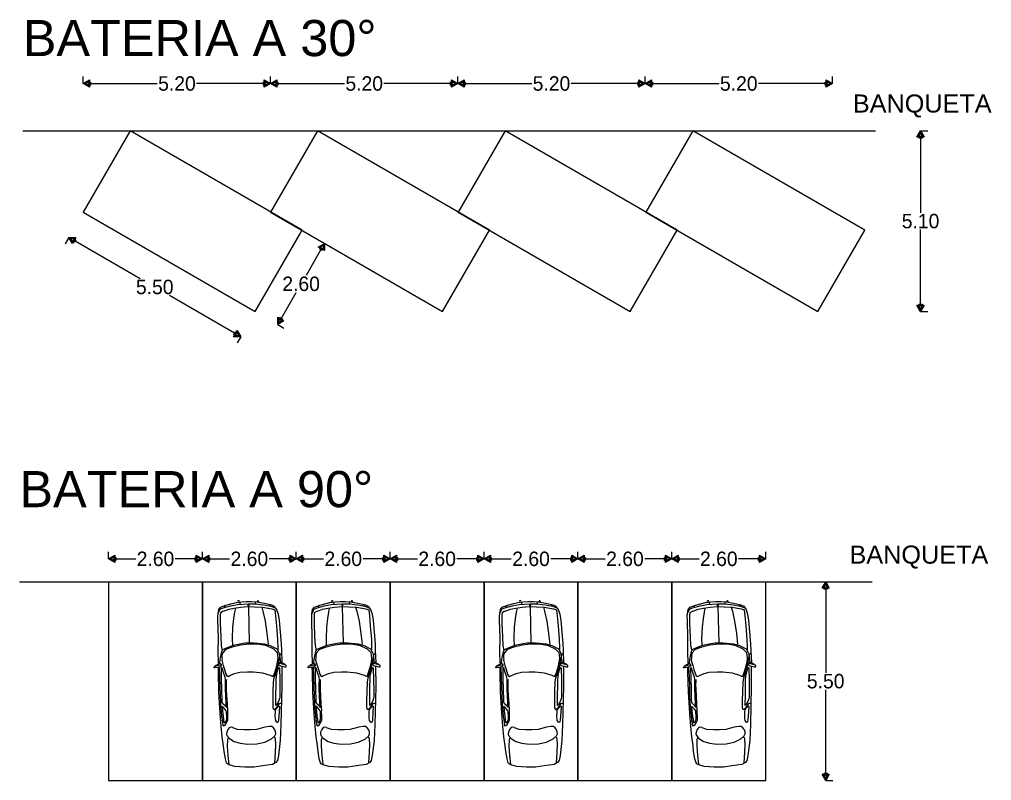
# Model space of a CAD drawing. Header units: millimetres. Extents: x 1475 to 1614, y 937 to 997.
# Drawn here: x 1552.77 to 1579.69, y 938.64 to 959.72 of the extents above; entities that cross this region are included whole.
import ezdxf

# ---------------------------------------------------------------- set-up
doc = ezdxf.new("R2010")
doc.units = ezdxf.units.MM
doc.styles.add('Century Gothic', font='GOTHIC.TTF')
doc.styles.get("Standard").update_dxf_attribs({"font": 'arial.ttf'})
doc.dimstyles.new('Mgc', dxfattribs={"dimscale": 50, "dimtxt": 0.008, "dimasz": 0.004, "dimexe": 0.004, "dimexo": 0, "dimgap": 0.0005, "dimtad": 0, "dimtih": 1, "dimtoh": 1, "dimzin": 1, "dimdsep": 46, "dimtxsty": 'Century Gothic', "dimblk": 'Flecha', "dimcen": 0, "dimclrd": 1, "dimclre": 1, "dimclrt": 256, "dimadec": 1, "dimazin": 0, "dimtfac": 1, "dimtofl": 0, "dimtmove": 0, "dimatfit": 3, "dimldrblk": 'Flecha', "dimfxl": 0, "dimfxlon": 1, "dimtolj": 1, "dimlwd": -1, "dimlwe": -1, "dimarcsym": 0})

# ---------------------------------------------------------------- blocks, each defined once
blk = doc.blocks.new('Flecha')
blk.add_hatch(color=256).paths.add_polyline_path([(-0.72, 0.05), (-1, 0.05), (-1, 0.2), (-0.87, 0.2), (-0.87, 0.5), (0, 0), (-0.87, -0.5), (-0.87, -0.2), (-1, -0.2), (-1, -0.05), (-0.72, -0.05), (-0.72, -0.24), (-0.3, 0), (-0.72, 0.24)])
blk.add_lwpolyline([(-0.72, 0.05), (-1, 0.05), (-1, 0.2), (-0.87, 0.2), (-0.87, 0.5), (0, 0), (-0.87, -0.5), (-0.87, -0.2), (-1, -0.2), (-1, -0.05), (-0.72, -0.05), (-0.72, -0.24), (-0.3, 0), (-0.72, 0.24), (-0.72, 0.05)])
blk = doc.blocks.new('*D47')
at = {"color": 1, "transparency": 16777216}
for p, q in [((1554.136, 953.68), (1554.036, 953.506)), ((1554.31, 953.58), (1556.111, 952.54)), ((1558.726, 951.03), (1556.925, 952.069)), ((1558.9, 950.93), (1558.8, 950.756))]:
    blk.add_line(p, q, dxfattribs=at)
at = {"layer": 'Defpoints', "color": 0, "transparency": 16777216}
for p in [(1554.54, 954.378), (1559.303, 951.628), (1558.9, 950.93)]:
    blk.add_point(p, dxfattribs=at)
at = {"color": 1, "transparency": 16777216, "xscale": 0.2, "yscale": 0.2, "zscale": 0.2}
for p, rotation in [((1554.136, 953.68), 150.0000000000005), ((1558.9, 950.93), 330.0000000000005)]:
    blk.add_blockref('Flecha', p, dxfattribs=dict(at, rotation=rotation))
at = {"transparency": 16777216, "insert": (1556.518, 952.305), "char_height": 0.4, "attachment_point": 5, "style": 'Century Gothic'}
blk.add_mtext('\\A1;5.50', dxfattribs=at)
blk = doc.blocks.new('*D48')
at = {"color": 1, "transparency": 16777216}
for p, q in [((1561.119, 953.34), (1560.707, 952.627)), ((1561.219, 953.514), (1561.392, 953.414)), ((1560.024, 951.443), (1560.436, 952.157)), ((1559.924, 951.27), (1560.097, 951.17))]:
    blk.add_line(p, q, dxfattribs=at)
at = {"layer": 'Defpoints', "color": 0, "transparency": 16777216}
for p in [(1560.598, 953.872), (1561.219, 953.514), (1559.303, 951.628)]:
    blk.add_point(p, dxfattribs=at)
at = {"color": 1, "transparency": 16777216, "xscale": 0.2, "yscale": 0.2, "zscale": 0.2}
for p, rotation in [((1561.219, 953.514), 59.99999999999855), ((1559.924, 951.27), 239.9999999999986)]:
    blk.add_blockref('Flecha', p, dxfattribs=dict(at, rotation=rotation))
at = {"transparency": 16777216, "insert": (1560.572, 952.392), "char_height": 0.4, "attachment_point": 5, "style": 'Century Gothic'}
blk.add_mtext('\\A1;2.60', dxfattribs=at)
blk = doc.blocks.new('*D49')
at = {"color": 1, "transparency": 16777216}
for p, q in [((1577.726, 956.63), (1577.926, 956.63)), ((1577.726, 956.43), (1577.726, 954.364)), ((1577.726, 951.828), (1577.726, 953.894)), ((1577.726, 951.628), (1577.926, 951.628))]:
    blk.add_line(p, q, dxfattribs=at)
at = {"layer": 'Defpoints', "color": 0, "transparency": 16777216}
for p in [(1571.421, 956.63), (1571.421, 951.628), (1577.726, 951.628)]:
    blk.add_point(p, dxfattribs=at)
at = {"color": 1, "transparency": 16777216, "xscale": 0.2, "yscale": 0.2, "zscale": 0.2}
for p, rotation in [((1577.726, 956.63), 90), ((1577.726, 951.628), 270)]:
    blk.add_blockref('Flecha', p, dxfattribs=dict(at, rotation=rotation))
at = {"transparency": 16777216, "insert": (1577.726, 954.129), "char_height": 0.4, "attachment_point": 5, "style": 'Century Gothic'}
blk.add_mtext('\\A1;5.10', dxfattribs=at)
blk = doc.blocks.new('*D50')
at = {"color": 1, "transparency": 16777216}
for p, q in [((1554.54, 957.939), (1554.54, 958.139)), ((1559.726, 957.939), (1559.726, 958.139)), ((1554.74, 957.939), (1556.588, 957.939)), ((1559.526, 957.939), (1557.678, 957.939))]:
    blk.add_line(p, q, dxfattribs=at)
at = {"layer": 'Defpoints', "color": 0, "transparency": 16777216}
for p in [(1559.726, 957.939), (1554.54, 954.378), (1559.726, 954.386)]:
    blk.add_point(p, dxfattribs=at)
at = {"color": 1, "transparency": 16777216, "xscale": 0.2, "yscale": 0.2, "zscale": 0.2, "rotation": 180}
blk.add_blockref('Flecha', (1554.54, 957.939), dxfattribs=at)
at = {"color": 1, "transparency": 16777216, "xscale": 0.2, "yscale": 0.2, "zscale": 0.2}
blk.add_blockref('Flecha', (1559.726, 957.939), dxfattribs=at)
at = {"transparency": 16777216, "insert": (1557.133, 957.939), "char_height": 0.4, "attachment_point": 5, "style": 'Century Gothic'}
blk.add_mtext('\\A1;5.20', dxfattribs=at)
blk = doc.blocks.new('*D51')
at = {"color": 1, "transparency": 16777216}
for p, q in [((1559.726, 957.939), (1559.726, 958.139)), ((1564.912, 957.939), (1564.912, 958.139)), ((1559.926, 957.939), (1561.774, 957.939)), ((1564.712, 957.939), (1562.864, 957.939))]:
    blk.add_line(p, q, dxfattribs=at)
at = {"layer": 'Defpoints', "color": 0, "transparency": 16777216}
for p in [(1564.912, 957.939), (1559.726, 954.378), (1564.912, 954.386)]:
    blk.add_point(p, dxfattribs=at)
at = {"color": 1, "transparency": 16777216, "xscale": 0.2, "yscale": 0.2, "zscale": 0.2, "rotation": 180}
blk.add_blockref('Flecha', (1559.726, 957.939), dxfattribs=at)
at = {"color": 1, "transparency": 16777216, "xscale": 0.2, "yscale": 0.2, "zscale": 0.2}
blk.add_blockref('Flecha', (1564.912, 957.939), dxfattribs=at)
at = {"transparency": 16777216, "insert": (1562.319, 957.939), "char_height": 0.4, "attachment_point": 5, "style": 'Century Gothic'}
blk.add_mtext('\\A1;5.20', dxfattribs=at)
blk = doc.blocks.new('*D52')
at = {"color": 1, "transparency": 16777216}
for p, q in [((1564.912, 957.939), (1564.912, 958.139)), ((1570.098, 957.939), (1570.098, 958.139)), ((1565.112, 957.939), (1566.96, 957.939)), ((1569.898, 957.939), (1568.05, 957.939))]:
    blk.add_line(p, q, dxfattribs=at)
at = {"layer": 'Defpoints', "color": 0, "transparency": 16777216}
for p in [(1570.098, 957.939), (1564.912, 954.378), (1570.098, 954.386)]:
    blk.add_point(p, dxfattribs=at)
at = {"color": 1, "transparency": 16777216, "xscale": 0.2, "yscale": 0.2, "zscale": 0.2, "rotation": 180}
blk.add_blockref('Flecha', (1564.912, 957.939), dxfattribs=at)
at = {"color": 1, "transparency": 16777216, "xscale": 0.2, "yscale": 0.2, "zscale": 0.2}
blk.add_blockref('Flecha', (1570.098, 957.939), dxfattribs=at)
at = {"transparency": 16777216, "insert": (1567.505, 957.939), "char_height": 0.4, "attachment_point": 5, "style": 'Century Gothic'}
blk.add_mtext('\\A1;5.20', dxfattribs=at)
blk = doc.blocks.new('*D53')
at = {"color": 1, "transparency": 16777216}
for p, q in [((1570.098, 957.939), (1570.098, 958.139)), ((1575.284, 957.939), (1575.284, 958.139)), ((1570.298, 957.939), (1572.147, 957.939)), ((1575.084, 957.939), (1573.236, 957.939))]:
    blk.add_line(p, q, dxfattribs=at)
at = {"layer": 'Defpoints', "color": 0, "transparency": 16777216}
for p in [(1575.284, 957.939), (1570.098, 954.378), (1575.284, 954.386)]:
    blk.add_point(p, dxfattribs=at)
at = {"color": 1, "transparency": 16777216, "xscale": 0.2, "yscale": 0.2, "zscale": 0.2, "rotation": 180}
blk.add_blockref('Flecha', (1570.098, 957.939), dxfattribs=at)
at = {"color": 1, "transparency": 16777216, "xscale": 0.2, "yscale": 0.2, "zscale": 0.2}
blk.add_blockref('Flecha', (1575.284, 957.939), dxfattribs=at)
at = {"transparency": 16777216, "insert": (1572.691, 957.939), "char_height": 0.4, "attachment_point": 5, "style": 'Century Gothic'}
blk.add_mtext('\\A1;5.20', dxfattribs=at)
blk = doc.blocks.new('*D72')
at = {"color": 1, "transparency": 16777216}
for p, q in [((1555.239, 944.776), (1555.239, 944.976)), ((1557.839, 944.776), (1557.839, 944.976)), ((1555.439, 944.776), (1555.992, 944.776)), ((1557.639, 944.776), (1557.087, 944.776))]:
    blk.add_line(p, q, dxfattribs=at)
at = {"layer": 'Defpoints', "color": 0, "transparency": 16777216}
for p in [(1557.839, 944.776), (1555.239, 944.139), (1557.839, 944.139)]:
    blk.add_point(p, dxfattribs=at)
at = {"color": 1, "transparency": 16777216, "xscale": 0.2, "yscale": 0.2, "zscale": 0.2, "rotation": 180}
blk.add_blockref('Flecha', (1555.239, 944.776), dxfattribs=at)
at = {"color": 1, "transparency": 16777216, "xscale": 0.2, "yscale": 0.2, "zscale": 0.2}
blk.add_blockref('Flecha', (1557.839, 944.776), dxfattribs=at)
at = {"transparency": 16777216, "insert": (1556.539, 944.776), "char_height": 0.4, "attachment_point": 5, "style": 'Century Gothic'}
blk.add_mtext('\\A1;2.60', dxfattribs=at)
blk = doc.blocks.new('*D73')
at = {"color": 1, "transparency": 16777216}
for p, q in [((1557.839, 944.776), (1557.839, 944.976)), ((1560.439, 944.776), (1560.439, 944.976)), ((1558.039, 944.776), (1558.592, 944.776)), ((1560.239, 944.776), (1559.687, 944.776))]:
    blk.add_line(p, q, dxfattribs=at)
at = {"layer": 'Defpoints', "color": 0, "transparency": 16777216}
for p in [(1560.439, 944.776), (1557.839, 944.139), (1560.439, 944.139)]:
    blk.add_point(p, dxfattribs=at)
at = {"color": 1, "transparency": 16777216, "xscale": 0.2, "yscale": 0.2, "zscale": 0.2, "rotation": 180}
blk.add_blockref('Flecha', (1557.839, 944.776), dxfattribs=at)
at = {"color": 1, "transparency": 16777216, "xscale": 0.2, "yscale": 0.2, "zscale": 0.2}
blk.add_blockref('Flecha', (1560.439, 944.776), dxfattribs=at)
at = {"transparency": 16777216, "insert": (1559.139, 944.776), "char_height": 0.4, "attachment_point": 5, "style": 'Century Gothic'}
blk.add_mtext('\\A1;2.60', dxfattribs=at)
blk = doc.blocks.new('*D74')
at = {"color": 1, "transparency": 16777216}
for p, q in [((1560.439, 944.776), (1560.439, 944.976)), ((1563.039, 944.776), (1563.039, 944.976)), ((1560.639, 944.776), (1561.192, 944.776)), ((1562.839, 944.776), (1562.287, 944.776))]:
    blk.add_line(p, q, dxfattribs=at)
at = {"layer": 'Defpoints', "color": 0, "transparency": 16777216}
for p in [(1563.039, 944.776), (1560.439, 944.139), (1563.039, 944.139)]:
    blk.add_point(p, dxfattribs=at)
at = {"color": 1, "transparency": 16777216, "xscale": 0.2, "yscale": 0.2, "zscale": 0.2, "rotation": 180}
blk.add_blockref('Flecha', (1560.439, 944.776), dxfattribs=at)
at = {"color": 1, "transparency": 16777216, "xscale": 0.2, "yscale": 0.2, "zscale": 0.2}
blk.add_blockref('Flecha', (1563.039, 944.776), dxfattribs=at)
at = {"transparency": 16777216, "insert": (1561.739, 944.776), "char_height": 0.4, "attachment_point": 5, "style": 'Century Gothic'}
blk.add_mtext('\\A1;2.60', dxfattribs=at)
blk = doc.blocks.new('*D75')
at = {"color": 1, "transparency": 16777216}
for p, q in [((1563.039, 944.776), (1563.039, 944.976)), ((1565.639, 944.776), (1565.639, 944.976)), ((1563.239, 944.776), (1563.792, 944.776)), ((1565.439, 944.776), (1564.887, 944.776))]:
    blk.add_line(p, q, dxfattribs=at)
at = {"layer": 'Defpoints', "color": 0, "transparency": 16777216}
for p in [(1565.639, 944.776), (1563.039, 944.139), (1565.639, 944.139)]:
    blk.add_point(p, dxfattribs=at)
at = {"color": 1, "transparency": 16777216, "xscale": 0.2, "yscale": 0.2, "zscale": 0.2, "rotation": 180}
blk.add_blockref('Flecha', (1563.039, 944.776), dxfattribs=at)
at = {"color": 1, "transparency": 16777216, "xscale": 0.2, "yscale": 0.2, "zscale": 0.2}
blk.add_blockref('Flecha', (1565.639, 944.776), dxfattribs=at)
at = {"transparency": 16777216, "insert": (1564.339, 944.776), "char_height": 0.4, "attachment_point": 5, "style": 'Century Gothic'}
blk.add_mtext('\\A1;2.60', dxfattribs=at)
blk = doc.blocks.new('*D76')
at = {"color": 1, "transparency": 16777216}
for p, q in [((1565.639, 944.776), (1565.639, 944.976)), ((1568.239, 944.776), (1568.239, 944.976)), ((1565.839, 944.776), (1566.392, 944.776)), ((1568.039, 944.776), (1567.487, 944.776))]:
    blk.add_line(p, q, dxfattribs=at)
at = {"layer": 'Defpoints', "color": 0, "transparency": 16777216}
for p in [(1568.239, 944.776), (1565.639, 944.139), (1568.239, 944.139)]:
    blk.add_point(p, dxfattribs=at)
at = {"color": 1, "transparency": 16777216, "xscale": 0.2, "yscale": 0.2, "zscale": 0.2, "rotation": 180}
blk.add_blockref('Flecha', (1565.639, 944.776), dxfattribs=at)
at = {"color": 1, "transparency": 16777216, "xscale": 0.2, "yscale": 0.2, "zscale": 0.2}
blk.add_blockref('Flecha', (1568.239, 944.776), dxfattribs=at)
at = {"transparency": 16777216, "insert": (1566.939, 944.776), "char_height": 0.4, "attachment_point": 5, "style": 'Century Gothic'}
blk.add_mtext('\\A1;2.60', dxfattribs=at)
blk = doc.blocks.new('*D77')
at = {"color": 1, "transparency": 16777216}
for p, q in [((1568.239, 944.776), (1568.239, 944.976)), ((1570.839, 944.776), (1570.839, 944.976)), ((1568.439, 944.776), (1568.992, 944.776)), ((1570.639, 944.776), (1570.087, 944.776))]:
    blk.add_line(p, q, dxfattribs=at)
at = {"layer": 'Defpoints', "color": 0, "transparency": 16777216}
for p in [(1570.839, 944.776), (1568.239, 944.139), (1570.839, 944.139)]:
    blk.add_point(p, dxfattribs=at)
at = {"color": 1, "transparency": 16777216, "xscale": 0.2, "yscale": 0.2, "zscale": 0.2, "rotation": 180}
blk.add_blockref('Flecha', (1568.239, 944.776), dxfattribs=at)
at = {"color": 1, "transparency": 16777216, "xscale": 0.2, "yscale": 0.2, "zscale": 0.2}
blk.add_blockref('Flecha', (1570.839, 944.776), dxfattribs=at)
at = {"transparency": 16777216, "insert": (1569.539, 944.776), "char_height": 0.4, "attachment_point": 5, "style": 'Century Gothic'}
blk.add_mtext('\\A1;2.60', dxfattribs=at)
blk = doc.blocks.new('*D78')
at = {"color": 1, "transparency": 16777216}
for p, q in [((1570.839, 944.776), (1570.839, 944.976)), ((1573.439, 944.776), (1573.439, 944.976)), ((1571.039, 944.776), (1571.592, 944.776)), ((1573.239, 944.776), (1572.687, 944.776))]:
    blk.add_line(p, q, dxfattribs=at)
at = {"layer": 'Defpoints', "color": 0, "transparency": 16777216}
for p in [(1573.439, 944.776), (1570.839, 944.139), (1573.439, 944.139)]:
    blk.add_point(p, dxfattribs=at)
at = {"color": 1, "transparency": 16777216, "xscale": 0.2, "yscale": 0.2, "zscale": 0.2, "rotation": 180}
blk.add_blockref('Flecha', (1570.839, 944.776), dxfattribs=at)
at = {"color": 1, "transparency": 16777216, "xscale": 0.2, "yscale": 0.2, "zscale": 0.2}
blk.add_blockref('Flecha', (1573.439, 944.776), dxfattribs=at)
at = {"transparency": 16777216, "insert": (1572.139, 944.776), "char_height": 0.4, "attachment_point": 5, "style": 'Century Gothic'}
blk.add_mtext('\\A1;2.60', dxfattribs=at)
blk = doc.blocks.new('*D79')
at = {"color": 1, "transparency": 16777216}
for p, q in [((1575.098, 944.139), (1575.298, 944.139)), ((1575.098, 943.939), (1575.098, 941.624)), ((1575.098, 938.839), (1575.098, 941.154)), ((1575.098, 938.639), (1575.298, 938.639))]:
    blk.add_line(p, q, dxfattribs=at)
at = {"layer": 'Defpoints', "color": 0, "transparency": 16777216}
for p in [(1573.439, 944.139), (1573.439, 938.639), (1575.098, 938.639)]:
    blk.add_point(p, dxfattribs=at)
at = {"color": 1, "transparency": 16777216, "xscale": 0.2, "yscale": 0.2, "zscale": 0.2}
for p, rotation in [((1575.098, 944.139), 90), ((1575.098, 938.639), 270)]:
    blk.add_blockref('Flecha', p, dxfattribs=dict(at, rotation=rotation))
at = {"transparency": 16777216, "insert": (1575.098, 941.389), "char_height": 0.4, "attachment_point": 5, "style": 'Century Gothic'}
blk.add_mtext('\\A1;5.50', dxfattribs=at)

msp = doc.modelspace()

# ---------------------------------------------------------------- linework, layer by layer
for p, q in [((1552.864, 956.63), (1576.482, 956.63)), ((1555.84, 956.63), (1554.54, 954.378)), ((1560.603, 953.88), (1555.84, 956.63)), ((1561.021, 956.63), (1559.721, 954.378)), ((1565.785, 953.88), (1561.021, 956.63)), ((1566.221, 956.63), (1564.921, 954.378)), ((1570.985, 953.88), (1566.221, 956.63)), ((1571.421, 956.63), (1570.121, 954.378)), ((1576.185, 953.88), (1571.421, 956.63)), ((1554.54, 954.378), (1559.303, 951.628)), ((1559.721, 954.378), (1564.485, 951.628)), ((1564.921, 954.378), (1569.685, 951.628)), ((1570.121, 954.378), (1574.885, 951.628)), ((1559.303, 951.628), (1560.603, 953.88)), ((1564.485, 951.628), (1565.785, 953.88)), ((1569.685, 951.628), (1570.985, 953.88)), ((1574.885, 951.628), (1576.185, 953.88)), ((1552.771, 944.139), (1576.389, 944.139)), ((1555.239, 944.139), (1555.239, 938.639)), ((1557.839, 938.639), (1557.839, 944.139)), ((1557.839, 944.139), (1557.839, 938.639)), ((1560.439, 938.639), (1560.439, 944.139)), ((1560.439, 944.139), (1560.439, 938.639)), ((1563.039, 938.639), (1563.039, 944.139)), ((1563.039, 944.139), (1563.039, 938.639)), ((1565.639, 938.639), (1565.639, 944.139)), ((1565.639, 944.139), (1565.639, 938.639)), ((1568.239, 938.639), (1568.239, 944.139)), ((1568.239, 944.139), (1568.239, 938.639)), ((1570.839, 938.639), (1570.839, 944.139)), ((1570.839, 944.139), (1570.839, 938.639)), ((1573.439, 938.639), (1573.439, 944.139)), ((1555.239, 938.639), (1557.839, 938.639)), ((1557.839, 938.639), (1560.439, 938.639)), ((1560.439, 938.639), (1563.039, 938.639)), ((1563.039, 938.639), (1565.639, 938.639)), ((1565.639, 938.639), (1568.239, 938.639)), ((1568.239, 938.639), (1570.839, 938.639)), ((1570.839, 938.639), (1573.439, 938.639))]:
    msp.add_line(p, q)
at = {"color": 0, "linetype": 'ByBlock'}
for points in [[(1558.287, 941.888), (1558.279, 942.206), (1558.28, 942.599), (1558.268, 943.075), (1558.265, 943.183), (1558.273, 943.267), (1558.291, 943.376), (1558.341, 943.436), (1558.491, 943.494), (1558.665, 943.542), (1558.771, 943.573), (1558.919, 943.587), (1559.053, 943.596), (1559.201, 943.594), (1559.342, 943.587), (1559.544, 943.548), (1559.753, 943.503), (1559.828, 943.467), (1559.862, 943.429)], [(1558.861, 943.596), (1558.854, 943.613), (1558.834, 943.623), (1558.821, 943.612), (1558.808, 943.595)], [(1558.879, 943.57), (1558.873, 943.526)], [(1559.302, 943.575), (1559.309, 943.542)], [(1559.402, 943.583), (1559.395, 943.604), (1559.381, 943.615), (1559.368, 943.615), (1559.361, 943.604), (1559.355, 943.587)], [(1560.887, 941.888), (1560.879, 942.206), (1560.88, 942.599), (1560.868, 943.075), (1560.865, 943.183), (1560.873, 943.267), (1560.891, 943.376), (1560.941, 943.436), (1561.091, 943.494), (1561.265, 943.542), (1561.371, 943.573), (1561.519, 943.587), (1561.653, 943.596), (1561.801, 943.594), (1561.942, 943.587), (1562.144, 943.548), (1562.353, 943.503), (1562.428, 943.467), (1562.462, 943.429)], [(1561.461, 943.596), (1561.454, 943.613), (1561.434, 943.623), (1561.421, 943.612), (1561.408, 943.595)], [(1561.479, 943.57), (1561.473, 943.526)], [(1561.902, 943.575), (1561.909, 943.542)], [(1562.002, 943.583), (1561.995, 943.604), (1561.981, 943.615), (1561.968, 943.615), (1561.961, 943.604), (1561.955, 943.587)], [(1566.087, 941.888), (1566.079, 942.206), (1566.08, 942.599), (1566.068, 943.075), (1566.065, 943.183), (1566.073, 943.267), (1566.091, 943.376), (1566.141, 943.436), (1566.291, 943.494), (1566.465, 943.542), (1566.571, 943.573), (1566.719, 943.587), (1566.853, 943.596), (1567.001, 943.594), (1567.142, 943.587), (1567.344, 943.548), (1567.553, 943.503), (1567.628, 943.467), (1567.662, 943.429)], [(1566.661, 943.596), (1566.654, 943.613), (1566.634, 943.623), (1566.621, 943.612), (1566.608, 943.595)], [(1566.679, 943.57), (1566.673, 943.526)], [(1567.102, 943.575), (1567.109, 943.542)], [(1567.202, 943.583), (1567.195, 943.604), (1567.181, 943.615), (1567.168, 943.615), (1567.161, 943.604), (1567.155, 943.587)], [(1571.287, 941.888), (1571.279, 942.206), (1571.28, 942.599), (1571.268, 943.075), (1571.265, 943.183), (1571.273, 943.267), (1571.291, 943.376), (1571.341, 943.436), (1571.491, 943.494), (1571.665, 943.542), (1571.771, 943.573), (1571.919, 943.587), (1572.053, 943.596), (1572.201, 943.594), (1572.342, 943.587), (1572.544, 943.548), (1572.753, 943.503), (1572.828, 943.467), (1572.862, 943.429)], [(1571.861, 943.596), (1571.854, 943.613), (1571.834, 943.623), (1571.821, 943.612), (1571.808, 943.595)], [(1571.879, 943.57), (1571.873, 943.526)], [(1572.302, 943.575), (1572.309, 943.542)], [(1572.402, 943.583), (1572.395, 943.604), (1572.381, 943.615), (1572.368, 943.615), (1572.361, 943.604), (1572.355, 943.587)], [(1558.276, 943.263), (1558.301, 943.325), (1558.333, 943.386), (1558.413, 943.421), (1558.619, 943.481), (1558.806, 943.518), (1559.115, 943.537), (1559.309, 943.531), (1559.532, 943.509), (1559.734, 943.465), (1559.856, 943.424), (1559.877, 943.391)], [(1558.415, 943.327), (1558.336, 943.281), (1558.331, 943.215), (1558.329, 942.995), (1558.346, 942.617), (1558.358, 942.381), (1558.388, 942.244)], [(1558.422, 943.333), (1558.568, 943.381), (1558.715, 943.412), (1558.895, 943.438), (1559.096, 943.454), (1559.284, 943.453), (1559.506, 943.442), (1559.762, 943.394), (1559.844, 943.363), (1559.861, 943.198), (1559.888, 942.919), (1559.918, 942.545), (1559.923, 942.32), (1559.925, 942.255)], [(1558.465, 943.477), (1558.446, 943.438)], [(1558.753, 943.416), (1558.73, 943.303), (1558.702, 943.126), (1558.675, 942.884), (1558.663, 942.573), (1558.668, 942.37)], [(1559.096, 943.515), (1559.097, 943.487), (1559.097, 943.476), (1559.118, 943.477), (1559.131, 943.483), (1559.131, 943.499), (1559.117, 943.515), (1559.103, 943.515)], [(1559.113, 943.447), (1559.137, 942.451)], [(1559.48, 943.436), (1559.516, 943.327), (1559.576, 943.048), (1559.625, 942.709), (1559.659, 942.413)], [(1559.699, 943.508), (1559.734, 943.47)], [(1559.883, 943.407), (1559.937, 943.25), (1559.963, 943.067), (1560.019, 942.424), (1560.024, 942.241), (1560.042, 941.907)], [(1560.876, 943.263), (1560.901, 943.325), (1560.933, 943.386), (1561.013, 943.421), (1561.219, 943.481), (1561.406, 943.518), (1561.715, 943.537), (1561.909, 943.531), (1562.132, 943.509), (1562.334, 943.465), (1562.456, 943.424), (1562.477, 943.391)], [(1561.015, 943.327), (1560.936, 943.281), (1560.931, 943.215), (1560.929, 942.995), (1560.946, 942.617), (1560.958, 942.381), (1560.988, 942.244)], [(1561.022, 943.333), (1561.168, 943.381), (1561.315, 943.412), (1561.495, 943.438), (1561.696, 943.454), (1561.884, 943.453), (1562.106, 943.442), (1562.362, 943.394), (1562.444, 943.363), (1562.461, 943.198), (1562.488, 942.919), (1562.518, 942.545), (1562.523, 942.32), (1562.525, 942.255)], [(1561.065, 943.477), (1561.046, 943.438)], [(1561.353, 943.416), (1561.33, 943.303), (1561.302, 943.126), (1561.275, 942.884), (1561.263, 942.573), (1561.268, 942.37)], [(1561.696, 943.515), (1561.697, 943.487), (1561.697, 943.476), (1561.718, 943.477), (1561.731, 943.483), (1561.731, 943.499), (1561.717, 943.515), (1561.703, 943.515)], [(1561.713, 943.447), (1561.737, 942.451)], [(1562.08, 943.436), (1562.116, 943.327), (1562.176, 943.048), (1562.225, 942.709), (1562.259, 942.413)], [(1562.299, 943.508), (1562.334, 943.47)], [(1562.483, 943.407), (1562.537, 943.25), (1562.563, 943.067), (1562.619, 942.424), (1562.624, 942.241), (1562.642, 941.907)], [(1566.076, 943.263), (1566.101, 943.325), (1566.133, 943.386), (1566.213, 943.421), (1566.419, 943.481), (1566.606, 943.518), (1566.915, 943.537), (1567.109, 943.531), (1567.332, 943.509), (1567.534, 943.465), (1567.656, 943.424), (1567.677, 943.391)], [(1566.215, 943.327), (1566.136, 943.281), (1566.131, 943.215), (1566.129, 942.995), (1566.146, 942.617), (1566.158, 942.381), (1566.188, 942.244)], [(1566.222, 943.333), (1566.368, 943.381), (1566.515, 943.412), (1566.695, 943.438), (1566.896, 943.454), (1567.084, 943.453), (1567.306, 943.442), (1567.562, 943.394), (1567.644, 943.363), (1567.661, 943.198), (1567.688, 942.919), (1567.718, 942.545), (1567.723, 942.32), (1567.725, 942.255)], [(1566.265, 943.477), (1566.246, 943.438)], [(1566.553, 943.416), (1566.53, 943.303), (1566.502, 943.126), (1566.475, 942.884), (1566.463, 942.573), (1566.468, 942.37)], [(1566.896, 943.515), (1566.897, 943.487), (1566.897, 943.476), (1566.918, 943.477), (1566.931, 943.483), (1566.931, 943.499), (1566.917, 943.515), (1566.903, 943.515)], [(1566.913, 943.447), (1566.937, 942.451)], [(1567.28, 943.436), (1567.316, 943.327), (1567.376, 943.048), (1567.425, 942.709), (1567.459, 942.413)], [(1567.499, 943.508), (1567.534, 943.47)], [(1567.683, 943.407), (1567.737, 943.25), (1567.763, 943.067), (1567.819, 942.424), (1567.824, 942.241), (1567.842, 941.907)], [(1571.276, 943.263), (1571.301, 943.325), (1571.333, 943.386), (1571.413, 943.421), (1571.619, 943.481), (1571.806, 943.518), (1572.115, 943.537), (1572.309, 943.531), (1572.532, 943.509), (1572.734, 943.465), (1572.856, 943.424), (1572.877, 943.391)], [(1571.415, 943.327), (1571.336, 943.281), (1571.331, 943.215), (1571.329, 942.995), (1571.346, 942.617), (1571.358, 942.381), (1571.388, 942.244)], [(1571.422, 943.333), (1571.568, 943.381), (1571.715, 943.412), (1571.895, 943.438), (1572.096, 943.454), (1572.284, 943.453), (1572.506, 943.442), (1572.762, 943.394), (1572.844, 943.363), (1572.861, 943.198), (1572.888, 942.919), (1572.918, 942.545), (1572.923, 942.32), (1572.925, 942.255)], [(1571.465, 943.477), (1571.446, 943.438)], [(1571.753, 943.416), (1571.73, 943.303), (1571.702, 943.126), (1571.675, 942.884), (1571.663, 942.573), (1571.668, 942.37)], [(1572.096, 943.515), (1572.097, 943.487), (1572.097, 943.476), (1572.118, 943.477), (1572.131, 943.483), (1572.131, 943.499), (1572.117, 943.515), (1572.103, 943.515)], [(1572.113, 943.447), (1572.137, 942.451)], [(1572.48, 943.436), (1572.516, 943.327), (1572.576, 943.048), (1572.625, 942.709), (1572.659, 942.413)], [(1572.699, 943.508), (1572.734, 943.47)], [(1572.883, 943.407), (1572.937, 943.25), (1572.963, 943.067), (1573.019, 942.424), (1573.024, 942.241), (1573.042, 941.907)], [(1560.006, 941.91), (1559.987, 942.048), (1559.977, 942.136), (1559.952, 942.192), (1559.904, 942.273), (1559.725, 942.369), (1559.555, 942.415), (1559.262, 942.446), (1559.024, 942.44), (1558.871, 942.411), (1558.687, 942.381), (1558.474, 942.294), (1558.383, 942.248), (1558.362, 942.165), (1558.334, 942.045), (1558.315, 941.9)], [(1558.373, 942.002), (1558.383, 941.933), (1558.416, 941.827), (1558.45, 941.714), (1558.491, 941.583), (1558.516, 941.539), (1558.547, 941.521), (1558.6, 941.548), (1558.729, 941.601), (1558.875, 941.636), (1559.09, 941.648), (1559.251, 941.652), (1559.505, 941.621), (1559.714, 941.556), (1559.769, 941.533), (1559.8, 941.534), (1559.822, 941.572), (1559.886, 941.775), (1559.921, 941.914), (1559.934, 942.015), (1559.923, 942.116), (1559.914, 942.172), (1559.812, 942.277), (1559.618, 942.366), (1559.378, 942.411), (1559.124, 942.417), (1558.894, 942.392), (1558.665, 942.336), (1558.482, 942.269), (1558.4, 942.179), (1558.378, 942.115), (1558.38, 942.046), (1558.381, 942.014)], [(1562.606, 941.91), (1562.587, 942.048), (1562.577, 942.136), (1562.552, 942.192), (1562.504, 942.273), (1562.325, 942.369), (1562.155, 942.415), (1561.862, 942.446), (1561.624, 942.44), (1561.471, 942.411), (1561.287, 942.381), (1561.074, 942.294), (1560.983, 942.248), (1560.962, 942.165), (1560.934, 942.045), (1560.915, 941.9)], [(1560.973, 942.002), (1560.983, 941.933), (1561.016, 941.827), (1561.05, 941.714), (1561.091, 941.583), (1561.116, 941.539), (1561.147, 941.521), (1561.2, 941.548), (1561.329, 941.601), (1561.475, 941.636), (1561.69, 941.648), (1561.851, 941.652), (1562.105, 941.621), (1562.314, 941.556), (1562.369, 941.533), (1562.4, 941.534), (1562.422, 941.572), (1562.486, 941.775), (1562.521, 941.914), (1562.534, 942.015), (1562.523, 942.116), (1562.514, 942.172), (1562.412, 942.277), (1562.218, 942.366), (1561.978, 942.411), (1561.724, 942.417), (1561.494, 942.392), (1561.265, 942.336), (1561.082, 942.269), (1561, 942.179), (1560.978, 942.115), (1560.98, 942.046), (1560.981, 942.014)], [(1567.806, 941.91), (1567.787, 942.048), (1567.777, 942.136), (1567.752, 942.192), (1567.704, 942.273), (1567.525, 942.369), (1567.355, 942.415), (1567.062, 942.446), (1566.824, 942.44), (1566.671, 942.411), (1566.487, 942.381), (1566.274, 942.294), (1566.183, 942.248), (1566.162, 942.165), (1566.134, 942.045), (1566.115, 941.9)], [(1566.173, 942.002), (1566.183, 941.933), (1566.216, 941.827), (1566.25, 941.714), (1566.291, 941.583), (1566.316, 941.539), (1566.347, 941.521), (1566.4, 941.548), (1566.529, 941.601), (1566.675, 941.636), (1566.89, 941.648), (1567.051, 941.652), (1567.305, 941.621), (1567.514, 941.556), (1567.569, 941.533), (1567.6, 941.534), (1567.622, 941.572), (1567.686, 941.775), (1567.721, 941.914), (1567.734, 942.015), (1567.723, 942.116), (1567.714, 942.172), (1567.612, 942.277), (1567.418, 942.366), (1567.178, 942.411), (1566.924, 942.417), (1566.694, 942.392), (1566.465, 942.336), (1566.282, 942.269), (1566.2, 942.179), (1566.178, 942.115), (1566.18, 942.046), (1566.181, 942.014)], [(1573.006, 941.91), (1572.987, 942.048), (1572.977, 942.136), (1572.952, 942.192), (1572.904, 942.273), (1572.725, 942.369), (1572.555, 942.415), (1572.262, 942.446), (1572.024, 942.44), (1571.871, 942.411), (1571.687, 942.381), (1571.474, 942.294), (1571.383, 942.248), (1571.362, 942.165), (1571.334, 942.045), (1571.315, 941.9)], [(1571.373, 942.002), (1571.383, 941.933), (1571.416, 941.827), (1571.45, 941.714), (1571.491, 941.583), (1571.516, 941.539), (1571.547, 941.521), (1571.6, 941.548), (1571.729, 941.601), (1571.875, 941.636), (1572.09, 941.648), (1572.251, 941.652), (1572.505, 941.621), (1572.714, 941.556), (1572.769, 941.533), (1572.8, 941.534), (1572.822, 941.572), (1572.886, 941.775), (1572.921, 941.914), (1572.934, 942.015), (1572.923, 942.116), (1572.914, 942.172), (1572.812, 942.277), (1572.618, 942.366), (1572.378, 942.411), (1572.124, 942.417), (1571.894, 942.392), (1571.665, 942.336), (1571.482, 942.269), (1571.4, 942.179), (1571.378, 942.115), (1571.38, 942.046), (1571.381, 942.014)], [(1560.03, 942.154), (1559.98, 942.119), (1559.964, 942.028), (1559.923, 941.819), (1559.85, 941.575), (1559.82, 941.476), (1559.8, 941.374), (1559.793, 941.083), (1559.785, 940.852), (1559.785, 940.66), (1559.805, 940.611), (1559.828, 940.604), (1559.86, 940.635), (1559.932, 940.72), (1559.976, 940.774), (1559.999, 940.778), (1560.018, 940.782)], [(1562.63, 942.154), (1562.58, 942.119), (1562.564, 942.028), (1562.523, 941.819), (1562.45, 941.575), (1562.42, 941.476), (1562.4, 941.374), (1562.393, 941.083), (1562.385, 940.852), (1562.385, 940.66), (1562.405, 940.611), (1562.428, 940.604), (1562.46, 940.635), (1562.532, 940.72), (1562.576, 940.774), (1562.599, 940.778), (1562.618, 940.782)], [(1567.83, 942.154), (1567.78, 942.119), (1567.764, 942.028), (1567.723, 941.819), (1567.65, 941.575), (1567.62, 941.476), (1567.6, 941.374), (1567.593, 941.083), (1567.585, 940.852), (1567.585, 940.66), (1567.605, 940.611), (1567.628, 940.604), (1567.66, 940.635), (1567.732, 940.72), (1567.776, 940.774), (1567.799, 940.778), (1567.818, 940.782)], [(1573.03, 942.154), (1572.98, 942.119), (1572.964, 942.028), (1572.923, 941.819), (1572.85, 941.575), (1572.82, 941.476), (1572.8, 941.374), (1572.793, 941.083), (1572.785, 940.852), (1572.785, 940.66), (1572.805, 940.611), (1572.828, 940.604), (1572.86, 940.635), (1572.932, 940.72), (1572.976, 940.774), (1572.999, 940.778), (1573.018, 940.782)], [(1558.192, 941.812), (1558.204, 941.828), (1558.235, 941.844), (1558.273, 941.865), (1558.302, 941.878), (1558.329, 941.876), (1558.347, 941.867), (1558.358, 941.85), (1558.364, 941.832), (1558.361, 941.817), (1558.346, 941.802), (1558.331, 941.789), (1558.312, 941.781), (1558.294, 941.778), (1558.24, 941.769), (1558.179, 941.759), (1558.169, 941.762), (1558.164, 941.767), (1558.165, 941.78), (1558.168, 941.791), (1558.178, 941.805), (1558.188, 941.809), (1558.212, 941.817), (1558.284, 941.834), (1558.335, 941.846), (1558.357, 941.847)], [(1560.035, 941.806), (1560.038, 941.246), (1560.013, 940.193), (1559.994, 939.749), (1559.943, 939.33), (1559.916, 939.195), (1559.876, 939.136), (1559.775, 939.083), (1559.501, 939.043), (1559.267, 939.012), (1559.012, 939.014), (1558.736, 939.024), (1558.582, 939.07), (1558.53, 939.102), (1558.509, 939.127), (1558.475, 939.243), (1558.44, 939.443), (1558.425, 939.601), (1558.389, 939.851), (1558.361, 940.143), (1558.332, 940.493), (1558.297, 941.094), (1558.283, 941.637), (1558.28, 941.771)], [(1558.303, 941.774), (1558.314, 941.513), (1558.325, 941.238), (1558.331, 940.999), (1558.34, 940.789), (1558.353, 940.642), (1558.371, 940.429), (1558.393, 940.254), (1558.408, 940.162), (1558.417, 940.158), (1558.443, 940.163), (1558.482, 940.188), (1558.519, 940.254), (1558.544, 940.315), (1558.546, 940.408), (1558.538, 940.551), (1558.542, 940.59), (1558.529, 940.754), (1558.518, 940.997), (1558.51, 941.15), (1558.506, 941.311), (1558.509, 941.386), (1558.512, 941.436)], [(1558.379, 940.8), (1558.415, 940.765), (1558.469, 940.713), (1558.501, 940.66), (1558.504, 940.689), (1558.493, 940.775), (1558.483, 941.006), (1558.475, 941.163), (1558.476, 941.313), (1558.477, 941.431), (1558.467, 941.499), (1558.433, 941.605), (1558.386, 941.754), (1558.36, 941.768), (1558.356, 941.753), (1558.357, 941.693), (1558.362, 941.493), (1558.371, 941.136), (1558.377, 940.897), (1558.379, 940.8)], [(1560.128, 941.845), (1560.117, 941.858), (1560.047, 941.894), (1560.018, 941.905), (1559.998, 941.904), (1559.977, 941.899), (1559.968, 941.888), (1559.96, 941.869), (1559.959, 941.849), (1559.965, 941.837), (1559.979, 941.826), (1560.001, 941.815), (1560.031, 941.809), (1560.057, 941.806), (1560.085, 941.801), (1560.121, 941.789), (1560.145, 941.784), (1560.155, 941.789), (1560.16, 941.796), (1560.16, 941.807), (1560.157, 941.825), (1560.151, 941.832), (1560.122, 941.846), (1560.05, 941.864), (1559.966, 941.881)], [(1560.792, 941.812), (1560.804, 941.828), (1560.835, 941.844), (1560.873, 941.865), (1560.902, 941.878), (1560.929, 941.876), (1560.947, 941.867), (1560.958, 941.85), (1560.964, 941.832), (1560.961, 941.817), (1560.946, 941.802), (1560.931, 941.789), (1560.912, 941.781), (1560.894, 941.778), (1560.84, 941.769), (1560.779, 941.759), (1560.769, 941.762), (1560.764, 941.767), (1560.765, 941.78), (1560.768, 941.791), (1560.778, 941.805), (1560.788, 941.809), (1560.812, 941.817), (1560.884, 941.834), (1560.935, 941.846), (1560.957, 941.847)], [(1562.635, 941.806), (1562.638, 941.246), (1562.613, 940.193), (1562.594, 939.749), (1562.543, 939.33), (1562.516, 939.195), (1562.476, 939.136), (1562.375, 939.083), (1562.101, 939.043), (1561.867, 939.012), (1561.612, 939.014), (1561.336, 939.024), (1561.182, 939.07), (1561.13, 939.102), (1561.109, 939.127), (1561.075, 939.243), (1561.04, 939.443), (1561.025, 939.601), (1560.989, 939.851), (1560.961, 940.143), (1560.932, 940.493), (1560.897, 941.094), (1560.883, 941.637), (1560.88, 941.771)], [(1560.903, 941.774), (1560.914, 941.513), (1560.925, 941.238), (1560.931, 940.999), (1560.94, 940.789), (1560.953, 940.642), (1560.971, 940.429), (1560.993, 940.254), (1561.008, 940.162), (1561.017, 940.158), (1561.043, 940.163), (1561.082, 940.188), (1561.119, 940.254), (1561.144, 940.315), (1561.146, 940.408), (1561.138, 940.551), (1561.142, 940.59), (1561.129, 940.754), (1561.118, 940.997), (1561.11, 941.15), (1561.106, 941.311), (1561.109, 941.386), (1561.112, 941.436)], [(1560.979, 940.8), (1561.015, 940.765), (1561.069, 940.713), (1561.101, 940.66), (1561.104, 940.689), (1561.093, 940.775), (1561.083, 941.006), (1561.075, 941.163), (1561.076, 941.313), (1561.077, 941.431), (1561.067, 941.499), (1561.033, 941.605), (1560.986, 941.754), (1560.96, 941.768), (1560.956, 941.753), (1560.957, 941.693), (1560.962, 941.493), (1560.971, 941.136), (1560.977, 940.897), (1560.979, 940.8)], [(1562.728, 941.845), (1562.717, 941.858), (1562.647, 941.894), (1562.618, 941.905), (1562.598, 941.904), (1562.577, 941.899), (1562.568, 941.888), (1562.56, 941.869), (1562.559, 941.849), (1562.565, 941.837), (1562.579, 941.826), (1562.601, 941.815), (1562.631, 941.809), (1562.657, 941.806), (1562.685, 941.801), (1562.721, 941.789), (1562.745, 941.784), (1562.755, 941.789), (1562.76, 941.796), (1562.76, 941.807), (1562.757, 941.825), (1562.751, 941.832), (1562.722, 941.846), (1562.65, 941.864), (1562.566, 941.881)], [(1565.992, 941.812), (1566.004, 941.828), (1566.035, 941.844), (1566.073, 941.865), (1566.102, 941.878), (1566.129, 941.876), (1566.147, 941.867), (1566.158, 941.85), (1566.164, 941.832), (1566.161, 941.817), (1566.146, 941.802), (1566.131, 941.789), (1566.112, 941.781), (1566.094, 941.778), (1566.04, 941.769), (1565.979, 941.759), (1565.969, 941.762), (1565.964, 941.767), (1565.965, 941.78), (1565.968, 941.791), (1565.978, 941.805), (1565.988, 941.809), (1566.012, 941.817), (1566.084, 941.834), (1566.135, 941.846), (1566.157, 941.847)], [(1567.835, 941.806), (1567.838, 941.246), (1567.813, 940.193), (1567.794, 939.749), (1567.743, 939.33), (1567.716, 939.195), (1567.676, 939.136), (1567.575, 939.083), (1567.301, 939.043), (1567.067, 939.012), (1566.812, 939.014), (1566.536, 939.024), (1566.382, 939.07), (1566.33, 939.102), (1566.309, 939.127), (1566.275, 939.243), (1566.24, 939.443), (1566.225, 939.601), (1566.189, 939.851), (1566.161, 940.143), (1566.132, 940.493), (1566.097, 941.094), (1566.083, 941.637), (1566.08, 941.771)], [(1566.103, 941.774), (1566.114, 941.513), (1566.125, 941.238), (1566.131, 940.999), (1566.14, 940.789), (1566.153, 940.642), (1566.171, 940.429), (1566.193, 940.254), (1566.208, 940.162), (1566.217, 940.158), (1566.243, 940.163), (1566.282, 940.188), (1566.319, 940.254), (1566.344, 940.315), (1566.346, 940.408), (1566.338, 940.551), (1566.342, 940.59), (1566.329, 940.754), (1566.318, 940.997), (1566.31, 941.15), (1566.306, 941.311), (1566.309, 941.386), (1566.312, 941.436)], [(1566.179, 940.8), (1566.215, 940.765), (1566.269, 940.713), (1566.301, 940.66), (1566.304, 940.689), (1566.293, 940.775), (1566.283, 941.006), (1566.275, 941.163), (1566.276, 941.313), (1566.277, 941.431), (1566.267, 941.499), (1566.233, 941.605), (1566.186, 941.754), (1566.16, 941.768), (1566.156, 941.753), (1566.157, 941.693), (1566.162, 941.493), (1566.171, 941.136), (1566.177, 940.897), (1566.179, 940.8)], [(1567.928, 941.845), (1567.917, 941.858), (1567.847, 941.894), (1567.818, 941.905), (1567.798, 941.904), (1567.777, 941.899), (1567.768, 941.888), (1567.76, 941.869), (1567.759, 941.849), (1567.765, 941.837), (1567.779, 941.826), (1567.801, 941.815), (1567.831, 941.809), (1567.857, 941.806), (1567.885, 941.801), (1567.921, 941.789), (1567.945, 941.784), (1567.955, 941.789), (1567.96, 941.796), (1567.96, 941.807), (1567.957, 941.825), (1567.951, 941.832), (1567.922, 941.846), (1567.85, 941.864), (1567.766, 941.881)], [(1571.192, 941.812), (1571.204, 941.828), (1571.235, 941.844), (1571.273, 941.865), (1571.302, 941.878), (1571.329, 941.876), (1571.347, 941.867), (1571.358, 941.85), (1571.364, 941.832), (1571.361, 941.817), (1571.346, 941.802), (1571.331, 941.789), (1571.312, 941.781), (1571.294, 941.778), (1571.24, 941.769), (1571.179, 941.759), (1571.169, 941.762), (1571.164, 941.767), (1571.165, 941.78), (1571.168, 941.791), (1571.178, 941.805), (1571.188, 941.809), (1571.212, 941.817), (1571.284, 941.834), (1571.335, 941.846), (1571.357, 941.847)], [(1573.035, 941.806), (1573.038, 941.246), (1573.013, 940.193), (1572.994, 939.749), (1572.943, 939.33), (1572.916, 939.195), (1572.876, 939.136), (1572.775, 939.083), (1572.501, 939.043), (1572.267, 939.012), (1572.012, 939.014), (1571.736, 939.024), (1571.582, 939.07), (1571.53, 939.102), (1571.509, 939.127), (1571.475, 939.243), (1571.44, 939.443), (1571.425, 939.601), (1571.389, 939.851), (1571.361, 940.143), (1571.332, 940.493), (1571.297, 941.094), (1571.283, 941.637), (1571.28, 941.771)], [(1571.303, 941.774), (1571.314, 941.513), (1571.325, 941.238), (1571.331, 940.999), (1571.34, 940.789), (1571.353, 940.642), (1571.371, 940.429), (1571.393, 940.254), (1571.408, 940.162), (1571.417, 940.158), (1571.443, 940.163), (1571.482, 940.188), (1571.519, 940.254), (1571.544, 940.315), (1571.546, 940.408), (1571.538, 940.551), (1571.542, 940.59), (1571.529, 940.754), (1571.518, 940.997), (1571.51, 941.15), (1571.506, 941.311), (1571.509, 941.386), (1571.512, 941.436)], [(1571.379, 940.8), (1571.415, 940.765), (1571.469, 940.713), (1571.501, 940.66), (1571.504, 940.689), (1571.493, 940.775), (1571.483, 941.006), (1571.475, 941.163), (1571.476, 941.313), (1571.477, 941.431), (1571.467, 941.499), (1571.433, 941.605), (1571.386, 941.754), (1571.36, 941.768), (1571.356, 941.753), (1571.357, 941.693), (1571.362, 941.493), (1571.371, 941.136), (1571.377, 940.897), (1571.379, 940.8)], [(1573.128, 941.845), (1573.117, 941.858), (1573.047, 941.894), (1573.018, 941.905), (1572.998, 941.904), (1572.977, 941.899), (1572.968, 941.888), (1572.96, 941.869), (1572.959, 941.849), (1572.965, 941.837), (1572.979, 941.826), (1573.001, 941.815), (1573.031, 941.809), (1573.057, 941.806), (1573.085, 941.801), (1573.121, 941.789), (1573.145, 941.784), (1573.155, 941.789), (1573.16, 941.796), (1573.16, 941.807), (1573.157, 941.825), (1573.151, 941.832), (1573.122, 941.846), (1573.05, 941.864), (1572.966, 941.881)], [(1558.382, 940.693), (1558.394, 940.561), (1558.411, 940.419), (1558.426, 940.319), (1558.432, 940.255), (1558.446, 940.241), (1558.467, 940.242), (1558.501, 940.296), (1558.513, 940.354), (1558.511, 940.425), (1558.504, 940.532), (1558.498, 940.568), (1558.471, 940.606), (1558.422, 940.666), (1558.382, 940.7)], [(1560.982, 940.693), (1560.994, 940.561), (1561.011, 940.419), (1561.026, 940.319), (1561.032, 940.255), (1561.046, 940.241), (1561.067, 940.242), (1561.101, 940.296), (1561.113, 940.354), (1561.111, 940.425), (1561.104, 940.532), (1561.098, 940.568), (1561.071, 940.606), (1561.022, 940.666), (1560.982, 940.7)], [(1566.182, 940.693), (1566.194, 940.561), (1566.211, 940.419), (1566.226, 940.319), (1566.232, 940.255), (1566.246, 940.241), (1566.267, 940.242), (1566.301, 940.296), (1566.313, 940.354), (1566.311, 940.425), (1566.304, 940.532), (1566.298, 940.568), (1566.271, 940.606), (1566.222, 940.666), (1566.182, 940.7)], [(1571.382, 940.693), (1571.394, 940.561), (1571.411, 940.419), (1571.426, 940.319), (1571.432, 940.255), (1571.446, 940.241), (1571.467, 940.242), (1571.501, 940.296), (1571.513, 940.354), (1571.511, 940.425), (1571.504, 940.532), (1571.498, 940.568), (1571.471, 940.606), (1571.422, 940.666), (1571.382, 940.7)], [(1558.679, 940.109), (1558.632, 940.118), (1558.586, 940.106), (1558.541, 940.057), (1558.511, 939.98), (1558.505, 939.937), (1558.519, 939.883), (1558.587, 939.799), (1558.721, 939.721), (1558.88, 939.677), (1559.085, 939.65), (1559.341, 939.656), (1559.564, 939.705), (1559.753, 939.79), (1559.843, 939.879), (1559.868, 939.928), (1559.866, 939.992), (1559.846, 940.04), (1559.804, 940.099), (1559.757, 940.135), (1559.691, 940.139), (1559.567, 940.115), (1559.332, 940.049), (1559.161, 940.04), (1558.99, 940.041), (1558.811, 940.053), (1558.679, 940.103)], [(1561.279, 940.109), (1561.232, 940.118), (1561.186, 940.106), (1561.141, 940.057), (1561.111, 939.98), (1561.105, 939.937), (1561.119, 939.883), (1561.187, 939.799), (1561.321, 939.721), (1561.48, 939.677), (1561.685, 939.65), (1561.941, 939.656), (1562.164, 939.705), (1562.353, 939.79), (1562.443, 939.879), (1562.468, 939.928), (1562.466, 939.992), (1562.446, 940.04), (1562.404, 940.099), (1562.357, 940.135), (1562.291, 940.139), (1562.167, 940.115), (1561.932, 940.049), (1561.761, 940.04), (1561.59, 940.041), (1561.411, 940.053), (1561.279, 940.103)], [(1566.479, 940.109), (1566.432, 940.118), (1566.386, 940.106), (1566.341, 940.057), (1566.311, 939.98), (1566.305, 939.937), (1566.319, 939.883), (1566.387, 939.799), (1566.521, 939.721), (1566.68, 939.677), (1566.885, 939.65), (1567.141, 939.656), (1567.364, 939.705), (1567.553, 939.79), (1567.643, 939.879), (1567.668, 939.928), (1567.666, 939.992), (1567.646, 940.04), (1567.604, 940.099), (1567.557, 940.135), (1567.491, 940.139), (1567.367, 940.115), (1567.132, 940.049), (1566.961, 940.04), (1566.79, 940.041), (1566.611, 940.053), (1566.479, 940.103)], [(1571.679, 940.109), (1571.632, 940.118), (1571.586, 940.106), (1571.541, 940.057), (1571.511, 939.98), (1571.505, 939.937), (1571.519, 939.883), (1571.587, 939.799), (1571.721, 939.721), (1571.88, 939.677), (1572.085, 939.65), (1572.341, 939.656), (1572.564, 939.705), (1572.753, 939.79), (1572.843, 939.879), (1572.868, 939.928), (1572.866, 939.992), (1572.846, 940.04), (1572.804, 940.099), (1572.757, 940.135), (1572.691, 940.139), (1572.567, 940.115), (1572.332, 940.049), (1572.161, 940.04), (1571.99, 940.041), (1571.811, 940.053), (1571.679, 940.103)], [(1558.561, 939.825), (1558.541, 939.809), (1558.529, 939.765), (1558.527, 939.593), (1558.546, 939.329), (1558.572, 939.092)], [(1559.824, 939.84), (1559.844, 939.83), (1559.852, 939.787), (1559.862, 939.642), (1559.854, 939.415), (1559.835, 939.129)], [(1561.161, 939.825), (1561.141, 939.809), (1561.129, 939.765), (1561.127, 939.593), (1561.146, 939.329), (1561.172, 939.092)], [(1562.424, 939.84), (1562.444, 939.83), (1562.452, 939.787), (1562.462, 939.642), (1562.454, 939.415), (1562.435, 939.129)], [(1566.361, 939.825), (1566.341, 939.809), (1566.329, 939.765), (1566.327, 939.593), (1566.346, 939.329), (1566.372, 939.092)], [(1567.624, 939.84), (1567.644, 939.83), (1567.652, 939.787), (1567.662, 939.642), (1567.654, 939.415), (1567.635, 939.129)], [(1571.561, 939.825), (1571.541, 939.809), (1571.529, 939.765), (1571.527, 939.593), (1571.546, 939.329), (1571.572, 939.092)], [(1572.824, 939.84), (1572.844, 939.83), (1572.852, 939.787), (1572.862, 939.642), (1572.854, 939.415), (1572.835, 939.129)]]:
    msp.add_lwpolyline(points, dxfattribs=at)
for points in [[(1559.872, 940.713), (1559.875, 941.023), (1559.879, 941.255), (1559.882, 941.428), (1559.887, 941.534), (1559.912, 941.653), (1559.951, 941.78), (1559.961, 941.772), (1559.969, 941.755), (1559.98, 941.428), (1559.981, 941.111), (1559.982, 940.945), (1559.972, 940.907), (1559.946, 940.832), (1559.889, 940.733)], [(1562.472, 940.713), (1562.475, 941.023), (1562.479, 941.255), (1562.482, 941.428), (1562.487, 941.534), (1562.512, 941.653), (1562.551, 941.78), (1562.561, 941.772), (1562.569, 941.755), (1562.58, 941.428), (1562.581, 941.111), (1562.582, 940.945), (1562.572, 940.907), (1562.546, 940.832), (1562.489, 940.733)], [(1567.672, 940.713), (1567.675, 941.023), (1567.679, 941.255), (1567.682, 941.428), (1567.687, 941.534), (1567.712, 941.653), (1567.751, 941.78), (1567.761, 941.772), (1567.769, 941.755), (1567.78, 941.428), (1567.781, 941.111), (1567.782, 940.945), (1567.772, 940.907), (1567.746, 940.832), (1567.689, 940.733)], [(1572.872, 940.713), (1572.875, 941.023), (1572.879, 941.255), (1572.882, 941.428), (1572.887, 941.534), (1572.912, 941.653), (1572.951, 941.78), (1572.961, 941.772), (1572.969, 941.755), (1572.98, 941.428), (1572.981, 941.111), (1572.982, 940.945), (1572.972, 940.907), (1572.946, 940.832), (1572.889, 940.733)], [(1559.869, 940.602), (1559.916, 940.658), (1559.952, 940.695), (1559.964, 940.7), (1559.969, 940.686), (1559.961, 940.529), (1559.946, 940.318), (1559.937, 940.263), (1559.928, 940.246), (1559.916, 940.243), (1559.899, 940.26), (1559.867, 940.3), (1559.859, 940.357), (1559.856, 940.417), (1559.858, 940.548), (1559.864, 940.585)], [(1562.469, 940.602), (1562.516, 940.658), (1562.552, 940.695), (1562.564, 940.7), (1562.569, 940.686), (1562.561, 940.529), (1562.546, 940.318), (1562.537, 940.263), (1562.528, 940.246), (1562.516, 940.243), (1562.499, 940.26), (1562.467, 940.3), (1562.459, 940.357), (1562.456, 940.417), (1562.458, 940.548), (1562.464, 940.585)], [(1567.669, 940.602), (1567.716, 940.658), (1567.752, 940.695), (1567.764, 940.7), (1567.769, 940.686), (1567.761, 940.529), (1567.746, 940.318), (1567.737, 940.263), (1567.728, 940.246), (1567.716, 940.243), (1567.699, 940.26), (1567.667, 940.3), (1567.659, 940.357), (1567.656, 940.417), (1567.658, 940.548), (1567.664, 940.585)], [(1572.869, 940.602), (1572.916, 940.658), (1572.952, 940.695), (1572.964, 940.7), (1572.969, 940.686), (1572.961, 940.529), (1572.946, 940.318), (1572.937, 940.263), (1572.928, 940.246), (1572.916, 940.243), (1572.899, 940.26), (1572.867, 940.3), (1572.859, 940.357), (1572.856, 940.417), (1572.858, 940.548), (1572.864, 940.585)]]:
    msp.add_lwpolyline(points, close=True, dxfattribs=at)

# ---------------------------------------------------------------- texts
at = {"attachment_point": 1}
for s, insert, char_height, width in [('BATERIA A 30°', (1552.864, 959.7), 1, 10.39123), ('BANQUETA', (1575.851, 957.637), 0.5, 4.43414), ('BATERIA A 90°', (1552.771, 947.209), 1, 10.39123), ('BANQUETA', (1575.758, 945.146), 0.5, 4.43414)]:
    msp.add_mtext(s, dxfattribs=dict(at, insert=insert, char_height=char_height, width=width))

# ---------------------------------------------------------------- dimensions: what is measured, and where the dimension line sits
for base, p1, p2, picture, middle in [((1559.726, 957.939), (1554.54, 954.378), (1559.726, 954.386), '*D50', (1557.133, 957.939)), ((1564.912, 957.939), (1559.726, 954.378), (1564.912, 954.386), '*D51', (1562.319, 957.939)), ((1570.098, 957.939), (1564.912, 954.378), (1570.098, 954.386), '*D52', (1567.505, 957.939)), ((1575.284, 957.939), (1570.098, 954.378), (1575.284, 954.386), '*D53', (1572.691, 957.939))]:
    dim = msp.add_linear_dim(base=base, p1=p1, p2=p2, text='5.20', dimstyle='Mgc')
    dim.commit()
    dim.dimension.update_dxf_attribs({"geometry": picture, "text_midpoint": middle})
dim = msp.add_linear_dim(base=(1577.726, 951.628), p1=(1571.421, 956.63), p2=(1571.421, 951.628), angle=90, text='5.10', dimstyle='Mgc')
dim.commit()
dim.dimension.update_dxf_attribs({"geometry": '*D49', "text_midpoint": (1577.726, 954.129)})
dim = msp.add_aligned_dim(p1=(1554.54, 954.378), p2=(1559.303, 951.628), distance=-0.807, dimstyle='Mgc')
dim.commit()
dim.dimension.update_dxf_attribs({"geometry": '*D47', "text_midpoint": (1556.518, 952.305)})
dim = msp.add_aligned_dim(p1=(1559.303, 951.628), p2=(1560.598, 953.872), distance=-0.717, text='2.60', dimstyle='Mgc')
dim.commit()
dim.dimension.update_dxf_attribs({"geometry": '*D48', "text_midpoint": (1560.572, 952.392)})
for base, p1, p2, picture, middle in [((1557.839, 944.776), (1555.239, 944.139), (1557.839, 944.139), '*D72', (1556.539, 944.776)), ((1560.439, 944.776), (1557.839, 944.139), (1560.439, 944.139), '*D73', (1559.139, 944.776)), ((1563.039, 944.776), (1560.439, 944.139), (1563.039, 944.139), '*D74', (1561.739, 944.776)), ((1565.639, 944.776), (1563.039, 944.139), (1565.639, 944.139), '*D75', (1564.339, 944.776)), ((1568.239, 944.776), (1565.639, 944.139), (1568.239, 944.139), '*D76', (1566.939, 944.776)), ((1570.839, 944.776), (1568.239, 944.139), (1570.839, 944.139), '*D77', (1569.539, 944.776)), ((1573.439, 944.776), (1570.839, 944.139), (1573.439, 944.139), '*D78', (1572.139, 944.776))]:
    dim = msp.add_linear_dim(base=base, p1=p1, p2=p2, dimstyle='Mgc')
    dim.commit()
    dim.dimension.update_dxf_attribs({"geometry": picture, "text_midpoint": middle})
dim = msp.add_linear_dim(base=(1575.098, 938.639), p1=(1573.439, 944.139), p2=(1573.439, 938.639), angle=90, dimstyle='Mgc')
dim.commit()
dim.dimension.update_dxf_attribs({"geometry": '*D79', "text_midpoint": (1575.098, 941.389)})

doc.saveas('drawing.dxf')
